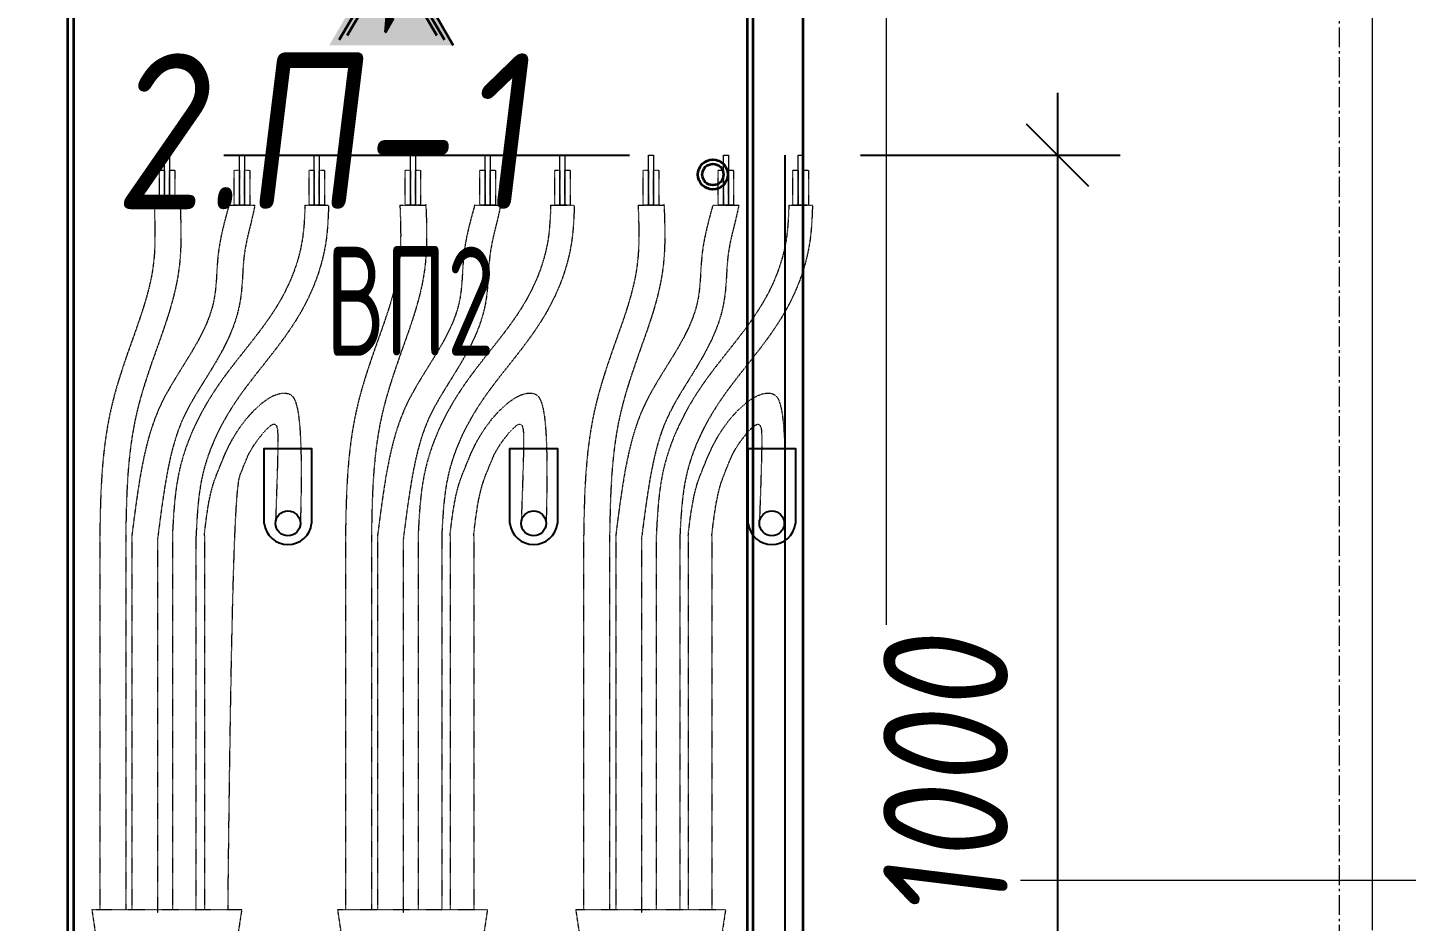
# Model space of a CAD drawing. Header units: millimetres. Extents: x -4447806 to 13389969, y -2188499 to 852203.
# Drawn here: x 3573457 to 3574562, y -610352 to -609635 of the extents above; entities that cross this region are included whole.
import ezdxf
from ezdxf import colors
from ezdxf.entities.mleader import LeaderData, LeaderLine
from ezdxf.enums import TextEntityAlignment as Align
from ezdxf.math import Vec2, Vec3

# ---------------------------------------------------------------- set-up
doc = ezdxf.new("R2010")
doc.units = ezdxf.units.MM
doc.linetypes.add('ACAD_ISO03W100', pattern=[30, 12, -18])
doc.linetypes.add('GOST2.303 6', pattern=[12, 8, -1.5, 1, -1.5])
doc.layers.add('_ЭОМ_INFO', color=10, linetype='Continuous', lineweight=35, plot=False)
for name, color, linetype, lineweight in [('_ЭОМ_Щиты', 6, 'Continuous', 35), ('_ЭОМ_Щиты_текст', 191, 'Continuous', 15), ('АР_Оси', 195, 'Continuous', 9), ('АР_Отметки', 250, 'Continuous', 15), ('АР_стены', 250, 'Continuous', 30)]:
    doc.layers.add(name, color=color, linetype=linetype, lineweight=lineweight)
doc.styles.add('GOST 2.304', font='CS_Gost2304.shx')
doc.styles.add('ISOCPEUR', font='isocpeur.ttf', dxfattribs={"width": 0.7})
doc.styles.add('ISOCUPER', font='isocpeur.ttf', dxfattribs={"width": 0.85, "oblique": 7})
doc.styles.add('SIMPLEX', font='simplex.shx', dxfattribs={"width": 0.85, "oblique": 7})
doc.dimstyles.new('R_50', dxfattribs={"dimtxt": 100, "dimasz": 50, "dimexe": 50, "dimexo": 50, "dimgap": 40, "dimtad": 1, "dimdec": 0, "dimzin": 0, "dimdsep": 46, "dimtxsty": 'SIMPLEX', "dimblk1": 'OBLIQUE', "dimblk2": 'OBLIQUE', "dimsah": 1, "dimcen": 0, "dimdle": 50, "dimclrd": 8, "dimclre": 8, "dimclrt": 256, "dimadec": 0, "dimazin": 0, "dimtfac": 2, "dimtdec": 0, "dimtofl": 0, "dimtmove": 0, "dimatfit": 3, "dimldrblk": 'CLOSEDBLANK', "dimfxl": 300, "dimtvp": 3, "dimtfill": 1, "dimtolj": 1, "dimtzin": 0, "dimarcsym": 0})

# ---------------------------------------------------------------- blocks, each defined once
blk = doc.blocks.new('_DotSmall')
at = {"color": 0, "linetype": 'ByBlock', "const_width": 0.5}
blk.add_lwpolyline([(-0.0625, 0, 1), (0.0625, 0, 1)], format="xyb", close=True, dxfattribs=at)
blk = doc.blocks.new('Из_буфера6223')
at = {"layer": 'АР_стены', "lineweight": 9}
for points in [[(663.7, 3167.4), (663.7, 187.1)], [(663.7, 807), (199.7, 807.1)]]:
    blk.add_lwpolyline(points, dxfattribs=at)
at = {"layer": 'АР_стены', "lineweight": 9, "elevation": 0}
blk.add_lwpolyline([(274, 2815.2), (274, 767)], dxfattribs=at)
blk = doc.blocks.new('*U777')
at = {"linetype": 'ByBlock', "lineweight": -2}
h = blk.add_hatch(color=2, dxfattribs=at)
h.paths.add_polyline_path([(-15.3, 1375.1), (-65, 1289.2), (34.4, 1289.2)])
h.paths.add_polyline_path([(27.4, 1293.4), (-57.1, 1293.4), (-14.8, 1366.4)], flags=16)
h.paths.add_polyline_path([(21.2, 1296.9), (-50.6, 1296.9), (-14.7, 1358.9)], flags=0)
h.paths.add_polyline_path([(-9.4, 1347.4), (-24, 1324.2), (-6.6, 1331.8), (-16.1, 1310.6), (-13.6, 1310.8), (-20.1, 1299.6), (-18.8, 1312.5), (-16.8, 1310.8), (-11.1, 1327.7), (-28.2, 1319.8), (-16.5, 1347.4)], flags=0)
at = {"linetype": 'ByBlock', "lineweight": -2, "true_color": 0x000000}
h = blk.add_hatch(color=18, dxfattribs=at)
h.paths.add_polyline_path([(-57.1, 1293.4), (27.4, 1293.4), (-14.8, 1366.4)])
h.paths.add_polyline_path([(-50.6, 1296.9), (21.2, 1296.9), (-14.7, 1358.9)], flags=16)
h = blk.add_hatch(dxfattribs=at)
h.set_pattern_fill('JIS_LC_20', color=18, scale=0.0046, style=0)
h.set_pattern_definition([(45, (-7751.88071, -12097.30631), (-0.06505382387, 0.06505382387), []), (45, (-7751.87887, -12097.30631), (-0.06505382387, 0.06505382387), [])])
h.paths.add_polyline_path([(-20.1, 1299.6), (-13.6, 1310.8), (-16.5, 1310.6), (-18.8, 1312.5)])
at = {"color": 0, "linetype": 'ByBlock', "lineweight": -2, "ltscale": 15}
for p, q in [((-275, 1940), (-275, 160)), ((275, 160), (275, 1940)), ((315, 165.5), (315, 1537.5)), ((-270, 165.5), (-270, 1483.9)), ((270, 1483.9), (270, 165.5))]:
    blk.add_line(p, q, dxfattribs=at)
at = {"color": 18, "linetype": 'ByBlock', "lineweight": -2, "ltscale": 15, "true_color": 0x000000}
for p, q in [((-15.3, 1375.1), (34.4, 1289.2)), ((-57.1, 1293.4), (-14.8, 1366.5)), ((-14.9, 1366.5), (27.4, 1293.4)), ((-50.6, 1296.9), (-14.6, 1359)), ((-14.7, 1359), (21.2, 1296.9)), ((-20.1, 1299.6), (-18.8, 1312.5)), ((-20.1, 1299.6), (-13.6, 1310.8))]:
    blk.add_line(p, q, dxfattribs=at)
at = {"color": 0, "linetype": 'ByBlock', "lineweight": -2}
for radius in [12, 8.56]:
    blk.add_circle((242.6, 1185.5), radius, dxfattribs=at)
blk = doc.blocks.new('_Oblique')
at = {"color": 0, "linetype": 'ByBlock', "lineweight": -2}
blk.add_line((-0.5, -0.5), (0.5, 0.5), dxfattribs=at)
blk = doc.blocks.new('*D1262')
at = {"color": 8, "lineweight": -2, "ltscale": 100, "transparency": 16777216}
for p, q in [((3574282.8, -610787.5), (3574282.8, -609687.5)), ((3574124.5, -609737.5), (3574332.8, -609737.5)), ((3573664, -610737.5), (3574332.8, -610737.5))]:
    blk.add_line(p, q, dxfattribs=at)
at = {"layer": 'Defpoints', "color": 0, "ltscale": 100, "transparency": 16777216}
for p in [(3574074.5, -609737.5), (3574282.8, -609737.5), (3573614, -610737.5)]:
    blk.add_point(p, dxfattribs=at)
at = {"color": 8, "lineweight": -2, "ltscale": 100, "transparency": 16777216, "xscale": 50, "yscale": 50, "zscale": 50}
for p, rotation in [((3574282.8, -609737.5), 90), ((3574282.8, -610737.5), 270)]:
    blk.add_blockref('_Oblique', p, dxfattribs=dict(at, rotation=rotation))
at = {"lineweight": 30, "ltscale": 100, "transparency": 16777216, "insert": (3574192.8, -610237.5), "char_height": 100, "attachment_point": 5, "rotation": 90, "style": 'SIMPLEX', "bg_fill": 3, "box_fill_scale": 1.1, "bg_fill_color": 256, "bg_fill_true_color": 13158600, "bg_fill_transparency": 0}
blk.add_mtext('\\A1;1000', dxfattribs=at)
blk = doc.blocks.new('_ClosedBlank')
at = {"color": 0, "linetype": 'ByBlock', "lineweight": -2}
for p, q in [((-1, 0.167), (0, 0)), ((-1, 0.167), (-1, -0.167)), ((0, 0), (-1, -0.167))]:
    blk.add_line(p, q, dxfattribs=at)

msp = doc.modelspace()

# ---------------------------------------------------------------- linework, layer by layer
at = {"color": 1, "linetype": 'ACAD_ISO03W100', "lineweight": 5, "ltscale": 0.001}
for p, q in [((3573558.043, -609777.479), (3573578.859, -609777.479)), ((3573618.043, -609777.479), (3573638.859, -609777.479)), ((3573678.976, -609777.479), (3573697.925, -609777.479)), ((3573755.113, -609777.479), (3573775.93, -609777.479)), ((3573815.113, -609777.479), (3573835.93, -609777.479)), ((3573876.047, -609777.479), (3573894.996, -609777.479)), ((3573946.138, -609777.479), (3573966.954, -609777.479)), ((3574006.138, -609777.479), (3574026.954, -609777.479)), ((3574067.072, -609777.479), (3574086.021, -609777.479)), ((3573514.413, -610042.479), (3573514.413, -610342.479)), ((3573535.226, -610042.844), (3573535.226, -610342.844)), ((3573540.148, -610042.479), (3573540.148, -610342.479)), ((3573560.799, -610045.097), (3573560.799, -610345.097)), ((3573572.647, -610042.479), (3573572.647, -610342.479)), ((3573591.571, -610043.46), (3573591.571, -610343.46)), ((3573598.303, -610042.479), (3573598.303, -610342.479))]:
    msp.add_line(p, q, dxfattribs=at)
at = {"lineweight": 5}
for points in [[(3573570.451, -609777.479), (3573566.451, -609777.479), (3573566.451, -609737.479), (3573570.451, -609737.479)], [(3573630.451, -609777.479), (3573626.451, -609777.479), (3573626.451, -609737.479), (3573630.451, -609737.479)], [(3573690.451, -609777.479), (3573686.451, -609777.479), (3573686.451, -609737.479), (3573690.451, -609737.479)], [(3573767.522, -609777.479), (3573763.522, -609777.479), (3573763.522, -609737.479), (3573767.522, -609737.479)], [(3573827.522, -609777.479), (3573823.522, -609777.479), (3573823.522, -609737.479), (3573827.522, -609737.479)], [(3573887.522, -609777.479), (3573883.522, -609777.479), (3573883.522, -609737.479), (3573887.522, -609737.479)], [(3573958.546, -609777.479), (3573954.546, -609777.479), (3573954.546, -609737.479), (3573958.546, -609737.479)], [(3574018.546, -609777.479), (3574014.546, -609777.479), (3574014.546, -609737.479), (3574018.546, -609737.479)], [(3574078.546, -609777.479), (3574074.546, -609777.479), (3574074.546, -609737.479), (3574078.546, -609737.479)]]:
    msp.add_lwpolyline(points, close=True, dxfattribs=at)
at = {"color": 1, "linetype": 'ACAD_ISO03W100', "lineweight": 5, "ltscale": 0.001}
for points in [[(3573562.226, -609749.479), (3573566.451, -609749.479), (3573566.451, -609777.479), (3573562.226, -609777.479)], [(3573570.451, -609749.479), (3573574.676, -609749.479), (3573574.676, -609777.479), (3573570.451, -609777.479)], [(3573622.226, -609749.479), (3573626.451, -609749.479), (3573626.451, -609777.479), (3573622.226, -609777.479)], [(3573630.451, -609749.479), (3573634.676, -609749.479), (3573634.676, -609777.479), (3573630.451, -609777.479)], [(3573682.226, -609749.479), (3573686.451, -609749.479), (3573686.451, -609777.479), (3573682.226, -609777.479)], [(3573690.451, -609749.479), (3573694.676, -609749.479), (3573694.676, -609777.479), (3573690.451, -609777.479)], [(3573759.296, -609749.479), (3573763.522, -609749.479), (3573763.522, -609777.479), (3573759.296, -609777.479)], [(3573767.522, -609749.479), (3573771.747, -609749.479), (3573771.747, -609777.479), (3573767.522, -609777.479)], [(3573819.296, -609749.479), (3573823.522, -609749.479), (3573823.522, -609777.479), (3573819.296, -609777.479)], [(3573827.522, -609749.479), (3573831.747, -609749.479), (3573831.747, -609777.479), (3573827.522, -609777.479)], [(3573879.296, -609749.479), (3573883.522, -609749.479), (3573883.522, -609777.479), (3573879.296, -609777.479)], [(3573887.522, -609749.479), (3573891.747, -609749.479), (3573891.747, -609777.479), (3573887.522, -609777.479)], [(3573950.321, -609749.479), (3573954.546, -609749.479), (3573954.546, -609777.479), (3573950.321, -609777.479)], [(3573958.546, -609749.479), (3573962.771, -609749.479), (3573962.771, -609777.479), (3573958.546, -609777.479)], [(3574010.321, -609749.479), (3574014.546, -609749.479), (3574014.546, -609777.479), (3574010.321, -609777.479)], [(3574018.546, -609749.479), (3574022.771, -609749.479), (3574022.771, -609777.479), (3574018.546, -609777.479)], [(3574070.321, -609749.479), (3574074.546, -609749.479), (3574074.546, -609777.479), (3574070.321, -609777.479)], [(3574078.546, -609749.479), (3574082.771, -609749.479), (3574082.771, -609777.479), (3574078.546, -609777.479)]]:
    msp.add_lwpolyline(points, close=True, dxfattribs=at)
at = {"color": 1}
for points in [[(3573646.337, -610032.787), (3573646.337, -609972.787), (3573684.337, -609972.787), (3573684.337, -610032.787)], [(3573843.408, -610032.787), (3573843.408, -609972.787), (3573881.408, -609972.787), (3573881.408, -610032.787)], [(3574034.432, -610032.787), (3574034.432, -609972.787), (3574072.432, -609972.787), (3574072.432, -610032.787)]]:
    msp.add_lwpolyline(points, dxfattribs=at)
at = {"color": 1, "linetype": 'ACAD_ISO03W100', "lineweight": 9, "ltscale": 0.001}
for points in [[(3573508.256, -610342.479), (3573628.256, -610342.479), (3573598.256, -610542.479), (3573538.256, -610542.479)], [(3573705.327, -610342.479), (3573825.327, -610342.479), (3573795.327, -610542.479), (3573735.327, -610542.479)], [(3573896.351, -610342.479), (3574016.351, -610342.479), (3573986.351, -610542.479), (3573926.351, -610542.479)]]:
    msp.add_lwpolyline(points, close=True, dxfattribs=at)
at = {"color": 1}
for centre in [(3573665.337, -610032.787), (3573862.408, -610032.787), (3574053.432, -610032.787)]:
    msp.add_circle(centre, 10, dxfattribs=at)
for centre in [(3573665.337, -610030.73), (3573862.408, -610030.73), (3574053.432, -610030.73)]:
    msp.add_arc(centre, 19.111, 186.179247, 353.820753, dxfattribs=at)
at = {"color": 1, "linetype": 'ACAD_ISO03W100', "lineweight": 5, "ltscale": 0.001}
for points in [[(3573558.043, -609777.479), (3573557.266, -609825.923), (3573539.255, -609889.091), (3573523.241, -609941.694), (3573516.178, -609992.4), (3573514.413, -610042.479)], [(3573618.043, -609777.479), (3573609.36, -609816.971), (3573606.017, -609853.353), (3573562.711, -609939.011), (3573546.826, -609995.339), (3573540.148, -610042.479)], [(3573678.976, -609777.479), (3573676.998, -609804.274), (3573660.548, -609851.558), (3573609.276, -609922.269), (3573578.338, -609990.025), (3573572.647, -610042.479)], [(3573755.113, -609777.479), (3573754.336, -609825.923), (3573736.325, -609889.091), (3573720.312, -609941.694), (3573713.249, -609992.4), (3573711.484, -610042.479)], [(3573815.113, -609777.479), (3573806.431, -609816.971), (3573803.087, -609853.353), (3573759.782, -609939.011), (3573743.897, -609995.339), (3573737.219, -610042.479)], [(3573876.047, -609777.479), (3573874.069, -609804.274), (3573857.619, -609851.558), (3573806.347, -609922.269), (3573775.409, -609990.025), (3573769.718, -610042.479)], [(3573946.138, -609777.479), (3573945.361, -609825.923), (3573927.35, -609889.091), (3573911.336, -609941.694), (3573904.273, -609992.4), (3573902.508, -610042.479)], [(3574006.138, -609777.479), (3573997.455, -609816.971), (3573994.112, -609853.353), (3573950.806, -609939.011), (3573934.921, -609995.339), (3573928.243, -610042.479)], [(3574067.072, -609777.479), (3574065.093, -609804.274), (3574048.644, -609851.558), (3573997.372, -609922.269), (3573966.433, -609990.025), (3573960.743, -610042.479)]]:
    msp.add_spline(points, degree=3, dxfattribs=at)
for points, knots in [([(3573578.843, -609776.649), (3573579.103, -609783.179), (3573579.374, -609789.894), (3573579.553, -609803.654), (3573579.462, -609810.702), (3573578.751, -609821.006), (3573578.46, -609824.144), (3573577.909, -609828.642), (3573577.728, -609829.982), (3573577.336, -609832.64), (3573577.124, -609833.962), (3573576.447, -609837.904), (3573575.94, -609840.503), (3573574.277, -609848.214), (3573572.982, -609853.239), (3573569.426, -609865.66), (3573567.014, -609872.92), (3573563.367, -609883.415), (3573562.164, -609886.801), (3573559.499, -609894.287), (3573558.049, -609898.356), (3573555.229, -609906.448), (3573553.858, -609910.463), (3573549.921, -609922.432), (3573547.531, -609930.311), (3573544.973, -609940.228), (3573544.461, -609942.312), (3573543.583, -609946.088), (3573543.209, -609947.78), (3573542.492, -609951.188), (3573542.15, -609952.9), (3573541.174, -609958.06), (3573540.587, -609961.531), (3573539.002, -609972.023), (3573538.179, -609979.124), (3573536.956, -609992.939), (3573536.531, -609999.637), (3573535.9, -610013.169), (3573535.693, -610020), (3573535.414, -610032.174), (3573535.32, -610037.49), (3573535.226, -610042.844)], [0, 0, 0, 0, 19.43908919, 19.43908919, 38.87817838, 38.87817838, 47.28573282, 47.28573282, 50.83907164, 50.83907164, 54.39241046, 54.39241046, 61.49908809, 61.49908809, 75.71244335, 75.71244335, 97.36400534, 97.36400534, 107.89089206, 107.89089206, 120.94164205, 120.94164205, 133.99239204, 133.99239204, 160.09389202, 160.09389202, 167.05327216, 167.05327216, 172.71723516, 172.71723516, 178.38119815, 178.38119815, 189.70912414, 189.70912414, 212.36497611, 212.36497611, 233.36223821, 233.36223821, 254.35950031, 254.35950031, 270.42789245, 270.42789245, 270.42789245, 270.42789245]), ([(3573638.859, -609777.479), (3573636.609, -609788.471), (3573635.158, -609793.76), (3573632.636, -609804.024), (3573631.567, -609808.998), (3573630.555, -609815.341), (3573630.343, -609816.828), (3573630.077, -609819.005), (3573629.999, -609819.7), (3573629.852, -609821.123), (3573629.783, -609821.848), (3573629.589, -609824.06), (3573629.477, -609825.585), (3573629.163, -609830.321), (3573628.991, -609833.673), (3573628.544, -609840.716), (3573628.271, -609844.407), (3573627.664, -609849.693), (3573627.474, -609851.155), (3573627.095, -609853.69), (3573626.922, -609854.753), (3573626.532, -609856.935), (3573626.312, -609858.059), (3573625.839, -609860.275), (3573625.585, -609861.373), (3573624.776, -609864.638), (3573624.173, -609866.775), (3573621.933, -609873.933), (3573620.038, -609878.763), (3573615.873, -609888.026), (3573613.603, -609892.46), (3573608.891, -609901.02), (3573606.449, -609905.147), (3573601.563, -609913.17), (3573599.119, -609917.067), (3573594.383, -609924.688), (3573592.09, -609928.411), (3573587.796, -609935.719), (3573585.795, -609939.302), (3573583.422, -609943.954), (3573582.867, -609945.077), (3573581.779, -609947.358), (3573581.25, -609948.513), (3573580.22, -609950.856), (3573579.721, -609952.039), (3573578.272, -609955.623), (3573577.367, -609958.058), (3573574.819, -609965.498), (3573573.34, -609970.637), (3573570.717, -609981.218), (3573569.572, -609986.659), (3573567.747, -609996.408), (3573567.019, -610000.67), (3573565.646, -610009.231), (3573565.003, -610013.538), (3573563.157, -610026.537), (3573562.04, -610035.306), (3573560.877, -610044.48), (3573560.838, -610044.788), (3573560.799, -610045.097)], [0, 0, 0, 0, 16.99003898, 16.99003898, 33.98007797, 33.98007797, 39.23962521, 39.23962521, 41.73526496, 41.73526496, 44.23090472, 44.23090472, 49.22218423, 49.22218423, 59.26243596, 59.26243596, 69.3026877, 69.3026877, 73.06408432, 73.06408432, 75.73440326, 75.73440326, 78.49700407, 78.49700407, 81.25960488, 81.25960488, 86.78480651, 86.78480651, 100.10894244, 100.10894244, 113.43307838, 113.43307838, 126.75721431, 126.75721431, 140.08135025, 140.08135025, 153.40548619, 153.40548619, 166.72962212, 166.72962212, 171.0034342, 171.0034342, 175.4563312, 175.4563312, 179.90922821, 179.90922821, 188.81502222, 188.81502222, 206.62661025, 206.62661025, 224.43819827, 224.43819827, 237.86753848, 237.86753848, 251.29687868, 251.29687868, 278.15555909, 278.15555909, 279.08882079, 279.08882079, 279.08882079, 279.08882079]), ([(3573697.913, -609778.171), (3573697.746, -609782.719), (3573697.576, -609787.447), (3573697.073, -609795.151), (3573696.84, -609798.015), (3573696.369, -609802.373), (3573696.193, -609803.828), (3573695.826, -609806.514), (3573695.642, -609807.745), (3573695.065, -609811.278), (3573694.631, -609813.574), (3573693.168, -609820.412), (3573691.979, -609824.908), (3573688.807, -609835.075), (3573686.694, -609840.694), (3573682.553, -609850.187), (3573680.647, -609854.132), (3573677.568, -609859.958), (3573676.489, -609861.909), (3573674.28, -609865.741), (3573673.15, -609867.624), (3573669.697, -609873.183), (3573667.311, -609876.769), (3573660.393, -609886.679), (3573655.745, -609892.771), (3573646.503, -609904.58), (3573641.907, -609910.297), (3573633.098, -609921.609), (3573628.885, -609927.202), (3573621.12, -609938.482), (3573617.49, -609944.28), (3573610.873, -609956.119), (3573607.887, -609962.157), (3573603.929, -609971.465), (3573602.677, -609974.681), (3573600.667, -609980.383), (3573599.862, -609982.864), (3573598.437, -609987.689), (3573597.809, -609990.033), (3573596.901, -609993.815), (3573596.581, -609995.248), (3573595.982, -609998.151), (3573595.703, -609999.617), (3573594.922, -610004.055), (3573594.477, -610007.07), (3573593.27, -610016.683), (3573592.725, -610023.471), (3573592.024, -610034.723), (3573591.799, -610039.059), (3573591.571, -610043.46)], [0, 0, 0, 0, 13.62482735, 13.62482735, 21.44279716, 21.44279716, 25.30979563, 25.30979563, 28.52577831, 28.52577831, 34.5964982, 34.5964982, 46.73793799, 46.73793799, 62.53001294, 62.53001294, 74.17631673, 74.17631673, 80.15033843, 80.15033843, 86.12436013, 86.12436013, 98.07240353, 98.07240353, 120.0710811, 120.0710811, 142.06975867, 142.06975867, 164.06843624, 164.06843624, 186.06711381, 186.06711381, 208.06579139, 208.06579139, 219.56232978, 219.56232978, 228.3583571, 228.3583571, 236.62948608, 236.62948608, 241.68065821, 241.68065821, 246.73183034, 246.73183034, 256.83417461, 256.83417461, 278.38511888, 278.38511888, 291.52187877, 291.52187877, 291.52187877, 291.52187877]), ([(3573775.913, -609776.649), (3573776.174, -609783.179), (3573776.445, -609789.894), (3573776.624, -609803.654), (3573776.533, -609810.702), (3573775.822, -609821.006), (3573775.531, -609824.144), (3573774.98, -609828.642), (3573774.799, -609829.982), (3573774.407, -609832.64), (3573774.195, -609833.962), (3573773.518, -609837.904), (3573773.011, -609840.503), (3573771.348, -609848.214), (3573770.053, -609853.239), (3573766.496, -609865.66), (3573764.085, -609872.92), (3573760.438, -609883.415), (3573759.235, -609886.801), (3573756.57, -609894.287), (3573755.12, -609898.356), (3573752.3, -609906.448), (3573750.929, -609910.463), (3573746.992, -609922.432), (3573744.602, -609930.311), (3573742.044, -609940.228), (3573741.531, -609942.312), (3573740.654, -609946.088), (3573740.279, -609947.78), (3573739.563, -609951.188), (3573739.221, -609952.9), (3573738.245, -609958.06), (3573737.658, -609961.531), (3573736.072, -609972.023), (3573735.25, -609979.124), (3573734.027, -609992.939), (3573733.601, -609999.637), (3573732.971, -610013.169), (3573732.764, -610020), (3573732.484, -610032.174), (3573732.391, -610037.49), (3573732.297, -610042.844)], [0, 0, 0, 0, 19.43908919, 19.43908919, 38.87817838, 38.87817838, 47.28573282, 47.28573282, 50.83907164, 50.83907164, 54.39241046, 54.39241046, 61.49908809, 61.49908809, 75.71244335, 75.71244335, 97.36400534, 97.36400534, 107.89089206, 107.89089206, 120.94164205, 120.94164205, 133.99239204, 133.99239204, 160.09389202, 160.09389202, 167.05327216, 167.05327216, 172.71723516, 172.71723516, 178.38119815, 178.38119815, 189.70912414, 189.70912414, 212.36497611, 212.36497611, 233.36223821, 233.36223821, 254.35950031, 254.35950031, 270.42789245, 270.42789245, 270.42789245, 270.42789245]), ([(3573835.93, -609777.479), (3573833.68, -609788.471), (3573832.228, -609793.76), (3573829.707, -609804.024), (3573828.637, -609808.998), (3573827.625, -609815.341), (3573827.414, -609816.828), (3573827.148, -609819.005), (3573827.07, -609819.7), (3573826.923, -609821.123), (3573826.854, -609821.848), (3573826.66, -609824.06), (3573826.547, -609825.585), (3573826.234, -609830.321), (3573826.061, -609833.673), (3573825.615, -609840.716), (3573825.342, -609844.407), (3573824.734, -609849.693), (3573824.545, -609851.155), (3573824.166, -609853.69), (3573823.993, -609854.753), (3573823.603, -609856.935), (3573823.383, -609858.059), (3573822.91, -609860.275), (3573822.656, -609861.373), (3573821.847, -609864.638), (3573821.244, -609866.775), (3573819.003, -609873.933), (3573817.108, -609878.763), (3573812.944, -609888.026), (3573810.674, -609892.46), (3573805.962, -609901.02), (3573803.52, -609905.147), (3573798.634, -609913.17), (3573796.19, -609917.067), (3573791.453, -609924.688), (3573789.161, -609928.411), (3573784.867, -609935.719), (3573782.866, -609939.302), (3573780.493, -609943.954), (3573779.938, -609945.077), (3573778.849, -609947.358), (3573778.32, -609948.513), (3573777.291, -609950.856), (3573776.792, -609952.039), (3573775.343, -609955.623), (3573774.438, -609958.058), (3573771.889, -609965.498), (3573770.411, -609970.637), (3573767.788, -609981.218), (3573766.642, -609986.659), (3573764.818, -609996.408), (3573764.09, -610000.67), (3573762.717, -610009.231), (3573762.074, -610013.538), (3573760.228, -610026.537), (3573759.111, -610035.306), (3573757.948, -610044.48), (3573757.909, -610044.788), (3573757.87, -610045.097)], [0, 0, 0, 0, 16.99003898, 16.99003898, 33.98007797, 33.98007797, 39.23962521, 39.23962521, 41.73526496, 41.73526496, 44.23090472, 44.23090472, 49.22218423, 49.22218423, 59.26243596, 59.26243596, 69.3026877, 69.3026877, 73.06408432, 73.06408432, 75.73440326, 75.73440326, 78.49700407, 78.49700407, 81.25960488, 81.25960488, 86.78480651, 86.78480651, 100.10894244, 100.10894244, 113.43307838, 113.43307838, 126.75721431, 126.75721431, 140.08135025, 140.08135025, 153.40548619, 153.40548619, 166.72962212, 166.72962212, 171.0034342, 171.0034342, 175.4563312, 175.4563312, 179.90922821, 179.90922821, 188.81502222, 188.81502222, 206.62661025, 206.62661025, 224.43819827, 224.43819827, 237.86753848, 237.86753848, 251.29687868, 251.29687868, 278.15555909, 278.15555909, 279.08882079, 279.08882079, 279.08882079, 279.08882079]), ([(3573894.983, -609778.171), (3573894.817, -609782.719), (3573894.647, -609787.447), (3573894.144, -609795.151), (3573893.911, -609798.015), (3573893.44, -609802.373), (3573893.264, -609803.828), (3573892.897, -609806.514), (3573892.713, -609807.745), (3573892.136, -609811.278), (3573891.702, -609813.574), (3573890.239, -609820.412), (3573889.049, -609824.908), (3573885.878, -609835.075), (3573883.765, -609840.694), (3573879.624, -609850.187), (3573877.718, -609854.132), (3573874.639, -609859.958), (3573873.559, -609861.909), (3573871.351, -609865.741), (3573870.221, -609867.624), (3573866.768, -609873.183), (3573864.382, -609876.769), (3573857.463, -609886.679), (3573852.816, -609892.771), (3573843.573, -609904.58), (3573838.978, -609910.297), (3573830.169, -609921.609), (3573825.956, -609927.202), (3573818.19, -609938.482), (3573814.561, -609944.28), (3573807.944, -609956.119), (3573804.958, -609962.157), (3573801, -609971.465), (3573799.748, -609974.681), (3573797.738, -609980.383), (3573796.933, -609982.864), (3573795.508, -609987.689), (3573794.88, -609990.033), (3573793.971, -609993.815), (3573793.652, -609995.248), (3573793.053, -609998.151), (3573792.774, -609999.617), (3573791.993, -610004.055), (3573791.548, -610007.07), (3573790.341, -610016.683), (3573789.795, -610023.471), (3573789.095, -610034.723), (3573788.87, -610039.059), (3573788.641, -610043.46)], [0, 0, 0, 0, 13.62482735, 13.62482735, 21.44279716, 21.44279716, 25.30979563, 25.30979563, 28.52577831, 28.52577831, 34.5964982, 34.5964982, 46.73793799, 46.73793799, 62.53001294, 62.53001294, 74.17631673, 74.17631673, 80.15033843, 80.15033843, 86.12436013, 86.12436013, 98.07240353, 98.07240353, 120.0710811, 120.0710811, 142.06975867, 142.06975867, 164.06843624, 164.06843624, 186.06711381, 186.06711381, 208.06579139, 208.06579139, 219.56232978, 219.56232978, 228.3583571, 228.3583571, 236.62948608, 236.62948608, 241.68065821, 241.68065821, 246.73183034, 246.73183034, 256.83417461, 256.83417461, 278.38511888, 278.38511888, 291.52187877, 291.52187877, 291.52187877, 291.52187877]), ([(3573966.938, -609776.649), (3573967.199, -609783.179), (3573967.469, -609789.894), (3573967.648, -609803.654), (3573967.557, -609810.702), (3573966.846, -609821.006), (3573966.555, -609824.144), (3573966.005, -609828.642), (3573965.823, -609829.982), (3573965.431, -609832.64), (3573965.22, -609833.962), (3573964.543, -609837.904), (3573964.035, -609840.503), (3573962.372, -609848.214), (3573961.078, -609853.239), (3573957.521, -609865.66), (3573955.109, -609872.92), (3573951.463, -609883.415), (3573950.26, -609886.801), (3573947.594, -609894.287), (3573946.145, -609898.356), (3573943.324, -609906.448), (3573941.953, -609910.463), (3573938.017, -609922.432), (3573935.627, -609930.311), (3573933.068, -609940.228), (3573932.556, -609942.312), (3573931.678, -609946.088), (3573931.304, -609947.78), (3573930.587, -609951.188), (3573930.246, -609952.9), (3573929.269, -609958.06), (3573928.682, -609961.531), (3573927.097, -609972.023), (3573926.275, -609979.124), (3573925.051, -609992.939), (3573924.626, -609999.637), (3573923.995, -610013.169), (3573923.789, -610020), (3573923.509, -610032.174), (3573923.416, -610037.49), (3573923.322, -610042.844)], [0, 0, 0, 0, 19.43908919, 19.43908919, 38.87817838, 38.87817838, 47.28573282, 47.28573282, 50.83907164, 50.83907164, 54.39241046, 54.39241046, 61.49908809, 61.49908809, 75.71244335, 75.71244335, 97.36400534, 97.36400534, 107.89089206, 107.89089206, 120.94164205, 120.94164205, 133.99239204, 133.99239204, 160.09389202, 160.09389202, 167.05327216, 167.05327216, 172.71723516, 172.71723516, 178.38119815, 178.38119815, 189.70912414, 189.70912414, 212.36497611, 212.36497611, 233.36223821, 233.36223821, 254.35950031, 254.35950031, 270.42789245, 270.42789245, 270.42789245, 270.42789245]), ([(3574026.954, -609777.479), (3574024.705, -609788.471), (3574023.253, -609793.76), (3574020.731, -609804.024), (3574019.662, -609808.998), (3574018.65, -609815.341), (3574018.439, -609816.828), (3574018.173, -609819.005), (3574018.095, -609819.7), (3574017.947, -609821.123), (3574017.879, -609821.848), (3574017.685, -609824.06), (3574017.572, -609825.585), (3574017.258, -609830.321), (3574017.086, -609833.673), (3574016.64, -609840.716), (3574016.367, -609844.407), (3574015.759, -609849.693), (3574015.569, -609851.155), (3574015.191, -609853.69), (3574015.018, -609854.753), (3574014.627, -609856.935), (3574014.407, -609858.059), (3574013.934, -609860.275), (3574013.68, -609861.373), (3574012.871, -609864.638), (3574012.269, -609866.775), (3574010.028, -609873.933), (3574008.133, -609878.763), (3574003.968, -609888.026), (3574001.698, -609892.46), (3573996.987, -609901.02), (3573994.544, -609905.147), (3573989.658, -609913.17), (3573987.214, -609917.067), (3573982.478, -609924.688), (3573980.186, -609928.411), (3573975.892, -609935.719), (3573973.891, -609939.302), (3573971.517, -609943.954), (3573970.962, -609945.077), (3573969.874, -609947.358), (3573969.345, -609948.513), (3573968.315, -609950.856), (3573967.817, -609952.039), (3573966.367, -609955.623), (3573965.462, -609958.058), (3573962.914, -609965.498), (3573961.436, -609970.637), (3573958.812, -609981.218), (3573957.667, -609986.659), (3573955.842, -609996.408), (3573955.114, -610000.67), (3573953.742, -610009.231), (3573953.098, -610013.538), (3573951.252, -610026.537), (3573950.136, -610035.306), (3573948.973, -610044.48), (3573948.934, -610044.788), (3573948.895, -610045.097)], [0, 0, 0, 0, 16.99003898, 16.99003898, 33.98007797, 33.98007797, 39.23962521, 39.23962521, 41.73526496, 41.73526496, 44.23090472, 44.23090472, 49.22218423, 49.22218423, 59.26243596, 59.26243596, 69.3026877, 69.3026877, 73.06408432, 73.06408432, 75.73440326, 75.73440326, 78.49700407, 78.49700407, 81.25960488, 81.25960488, 86.78480651, 86.78480651, 100.10894244, 100.10894244, 113.43307838, 113.43307838, 126.75721431, 126.75721431, 140.08135025, 140.08135025, 153.40548619, 153.40548619, 166.72962212, 166.72962212, 171.0034342, 171.0034342, 175.4563312, 175.4563312, 179.90922821, 179.90922821, 188.81502222, 188.81502222, 206.62661025, 206.62661025, 224.43819827, 224.43819827, 237.86753848, 237.86753848, 251.29687868, 251.29687868, 278.15555909, 278.15555909, 279.08882079, 279.08882079, 279.08882079, 279.08882079]), ([(3574086.008, -609778.171), (3574085.842, -609782.719), (3574085.672, -609787.447), (3574085.168, -609795.151), (3574084.935, -609798.015), (3574084.464, -609802.373), (3574084.288, -609803.828), (3574083.922, -609806.514), (3574083.738, -609807.745), (3574083.16, -609811.278), (3574082.726, -609813.574), (3574081.263, -609820.412), (3574080.074, -609824.908), (3574076.903, -609835.075), (3574074.79, -609840.694), (3574070.648, -609850.187), (3574068.743, -609854.132), (3574065.663, -609859.958), (3574064.584, -609861.909), (3574062.376, -609865.741), (3574061.246, -609867.624), (3574057.792, -609873.183), (3574055.406, -609876.769), (3574048.488, -609886.679), (3574043.84, -609892.771), (3574034.598, -609904.58), (3574030.003, -609910.297), (3574021.194, -609921.609), (3574016.98, -609927.202), (3574009.215, -609938.482), (3574005.586, -609944.28), (3573998.968, -609956.119), (3573995.982, -609962.157), (3573992.025, -609971.465), (3573990.772, -609974.681), (3573988.762, -609980.383), (3573987.958, -609982.864), (3573986.533, -609987.689), (3573985.904, -609990.033), (3573984.996, -609993.815), (3573984.677, -609995.248), (3573984.078, -609998.151), (3573983.799, -609999.617), (3573983.018, -610004.055), (3573982.572, -610007.07), (3573981.365, -610016.683), (3573980.82, -610023.471), (3573980.119, -610034.723), (3573979.894, -610039.059), (3573979.666, -610043.46)], [0, 0, 0, 0, 13.62482735, 13.62482735, 21.44279716, 21.44279716, 25.30979563, 25.30979563, 28.52577831, 28.52577831, 34.5964982, 34.5964982, 46.73793799, 46.73793799, 62.53001294, 62.53001294, 74.17631673, 74.17631673, 80.15033843, 80.15033843, 86.12436013, 86.12436013, 98.07240353, 98.07240353, 120.0710811, 120.0710811, 142.06975867, 142.06975867, 164.06843624, 164.06843624, 186.06711381, 186.06711381, 208.06579139, 208.06579139, 219.56232978, 219.56232978, 228.3583571, 228.3583571, 236.62948608, 236.62948608, 241.68065821, 241.68065821, 246.73183034, 246.73183034, 256.83417461, 256.83417461, 278.38511888, 278.38511888, 291.52187877, 291.52187877, 291.52187877, 291.52187877]), ([(3573598.303, -610042.479), (3573601.802, -610008.819), (3573609.952, -609989.856), (3573618.736, -609966.4), (3573639.126, -609938.176), (3573665.894, -609921.77), (3573677.925, -609937.805), (3573675.333, -610032.499)], [0.03639236, 0.03639236, 0.03639236, 0.03639236, 1, 2, 3, 4, 4.97944484, 4.97944484, 4.97944484, 4.97944484]), ([(3573795.374, -610042.479), (3573798.873, -610008.819), (3573807.023, -609989.856), (3573815.806, -609966.4), (3573836.196, -609938.176), (3573862.965, -609921.77), (3573874.996, -609937.805), (3573872.404, -610032.499)], [0.03639236, 0.03639236, 0.03639236, 0.03639236, 1, 2, 3, 4, 4.97944484, 4.97944484, 4.97944484, 4.97944484]), ([(3573986.398, -610042.479), (3573989.897, -610008.819), (3573998.047, -609989.856), (3574006.831, -609966.4), (3574027.221, -609938.176), (3574053.99, -609921.77), (3574066.02, -609937.805), (3574063.428, -610032.499)], [0.03639236, 0.03639236, 0.03639236, 0.03639236, 1, 2, 3, 4, 4.97944484, 4.97944484, 4.97944484, 4.97944484]), ([(3573617.252, -610342.479), (3573620.751, -610008.819), (3573628.901, -609989.856), (3573634.748, -609973.369), (3573650.318, -609953.962), (3573657.662, -609950.623), (3573657.661, -609968.282), (3573655.343, -610032.433)], [0.03639236, 0.03639236, 0.03639236, 0.03639236, 1, 2, 3, 4, 4.96749183, 4.96749183, 4.96749183, 4.96749183]), ([(3573814.323, -610042.479), (3573817.822, -610008.819), (3573825.971, -609989.856), (3573831.819, -609973.369), (3573847.389, -609953.962), (3573854.733, -609950.623), (3573854.732, -609968.282), (3573852.414, -610032.433)], [0.03639236, 0.03639236, 0.03639236, 0.03639236, 1, 2, 3, 4, 4.96749183, 4.96749183, 4.96749183, 4.96749183]), ([(3574005.347, -610042.479), (3574008.846, -610008.819), (3574016.996, -609989.856), (3574022.843, -609973.369), (3574038.413, -609953.962), (3574045.758, -609950.623), (3574045.756, -609968.282), (3574043.439, -610032.433)], [0.03639236, 0.03639236, 0.03639236, 0.03639236, 1, 2, 3, 4, 4.96749183, 4.96749183, 4.96749183, 4.96749183])]:
    msp.add_open_spline(points, degree=3, knots=knots, dxfattribs=at)
at = {"layer": 'АР_Оси', "linetype": 'GOST2.303 6', "lineweight": 9, "ltscale": 2}
msp.add_line((3574508.849, -618146.929, -950), (3574508.849, -599446.414, -950), dxfattribs=at)

# ---------------------------------------------------------------- block references
at = {"color": 0, "ltscale": 100, "xscale": -1}
msp.add_blockref('Из_буфера6223', (3574808.849, -611126.07, -950), dxfattribs=at)
at = {"layer": '_ЭОМ_Щиты', "ltscale": 50}
ref = msp.add_blockref('*U777', (3573763.546, -610938.479), dxfattribs=at)
ref.add_attrib('NAZN', 'ВП2', dxfattribs={"layer": '_ЭОМ_INFO', "lineweight": 15, "ltscale": 50, "height": 87.5, "style": 'GOST 2.304', "width": 0.8}).set_placement((3573763.546, -609854.6, 950), align=Align.MIDDLE_CENTER)
ref.add_attrib('N_PAN', '1', dxfattribs={"layer": '_ЭОМ_Щиты_текст', "lineweight": 25, "ltscale": 50, "height": 125, "style": 'ISOCUPER', "oblique": 7, "width": 0.85}).set_placement((3573805.47, -609718.326), align=Align.MIDDLE_LEFT)
ref.add_attrib('N_P', '2.П-', dxfattribs={"layer": '_ЭОМ_Щиты_текст', "lineweight": 25, "ltscale": 50, "height": 125, "style": 'ISOCUPER', "oblique": 7, "width": 0.85}).set_placement((3573795.79, -609718.326), align=Align.MIDDLE_RIGHT)

# ---------------------------------------------------------------- leaders
at = {"layer": 'АР_Отметки'}
ml = msp.add_multileader_mtext('Standard', dxfattribs=at)
ml.set_content('-2,950', color=256, style='ISOCPEUR')
ml.set_leader_properties(color=256, linetype='Continuous', lineweight=-1)
ml.set_arrow_properties(name='DOTSMALL')
ml.build(insert=Vec2(0, 0))
ml.multileader.update_dxf_attribs({"has_text_frame": 1, "text_left_attachment_type": 4, "text_right_attachment_type": 4, "dogleg_length": 100, "arrow_head_size": 180})
ctx = ml.context
ctx.base_point, ctx.char_height, ctx.arrow_head_size, ctx.landing_gap_size, ctx.plane_origin = Vec3(3772655.302, -612004.663), 250, 180, 50, Vec3(3773596.917, -613408.253)
ctx.left_attachment, ctx.right_attachment = 4, 4
notes = []
notes.append((ctx, [(0, (0, 0, 0), (0, 0), (1, 0), 1, [])]))
ctx.mtext.insert, ctx.mtext.width, ctx.mtext.defined_height, ctx.mtext.line_spacing_style, ctx.mtext.flow_direction = Vec3(3772705.302, -611671.329), 599.19819, 407.468, 2, 5
at = {"layer": 'АР_Отметки', "color": 18, "true_color": 0x000000}
ml = msp.add_multileader_mtext('Standard', dxfattribs=at)
ml.set_content('-2,950', color=(0, 0, 0), style='ISOCPEUR')
ml.set_leader_properties(color=256, linetype='Continuous', lineweight=-1)
ml.set_arrow_properties(name='DOTSMALL')
ml.build(insert=Vec2(0, 0))
ml.multileader.update_dxf_attribs({"has_text_frame": 1, "text_left_attachment_type": 4, "text_right_attachment_type": 4, "dogleg_length": 100, "arrow_head_size": 180})
ctx = ml.context
ctx.base_point, ctx.char_height, ctx.arrow_head_size, ctx.landing_gap_size, ctx.plane_origin = Vec3(3636104.207, -611535.874), 250, 180, 50, Vec3(3637045.822, -612889.464)
ctx.left_attachment, ctx.right_attachment = 4, 4
notes.append((ctx, [(0, (0, 0, 0), (0, 0), (1, 0), 1, [])]))
ctx.mtext.insert, ctx.mtext.width, ctx.mtext.defined_height, ctx.mtext.line_spacing_style, ctx.mtext.flow_direction = Vec3(3636154.207, -611202.541), 599.19819, 407.468, 2, 5
at = {"layer": 'АР_Отметки'}
ml = msp.add_multileader_mtext('Standard', dxfattribs=at)
ml.set_content('-2,850', color=256, style='ISOCPEUR')
ml.set_leader_properties(color=256, linetype='Continuous', lineweight=-1)
ml.set_arrow_properties(name='DOTSMALL')
ml.build(insert=Vec2(0, 0))
ml.multileader.update_dxf_attribs({"has_text_frame": 1, "text_left_attachment_type": 4, "text_right_attachment_type": 4, "dogleg_length": 100, "arrow_head_size": 180})
ctx = ml.context
ctx.base_point, ctx.char_height, ctx.arrow_head_size, ctx.landing_gap_size, ctx.plane_origin = Vec3(3812176.489, -614547.912, 0.375), 250, 180, 50, Vec3(3813081.247, -615518.169, 0.375)
ctx.left_attachment, ctx.right_attachment = 4, 4
notes.append((ctx, [(0, (0, 0, 0), (0, 0), (1, 0), 1, [])]))
ctx.mtext.insert, ctx.mtext.width, ctx.mtext.defined_height, ctx.mtext.line_spacing_style, ctx.mtext.flow_direction = Vec3(3812226.489, -614214.578, 0.375), 599.19819, 407.468, 2, 5
ml = msp.add_multileader_mtext('Standard', dxfattribs=at)
ml.set_content('-2,850', color=256, style='ISOCPEUR')
ml.set_leader_properties(color=256, linetype='Continuous', lineweight=-1)
ml.set_arrow_properties(name='DOTSMALL')
ml.build(insert=Vec2(0, 0))
ml.multileader.update_dxf_attribs({"has_text_frame": 1, "text_left_attachment_type": 4, "text_right_attachment_type": 4, "dogleg_length": 100, "arrow_head_size": 180})
ctx = ml.context
ctx.base_point, ctx.char_height, ctx.arrow_head_size, ctx.landing_gap_size, ctx.plane_origin = Vec3(3826386.876, -609719.403, 0.375), 250, 180, 50, Vec3(3827328.491, -611072.993, 0.375)
ctx.left_attachment, ctx.right_attachment = 4, 4
notes.append((ctx, [(0, (0, 0, 0), (0, 0), (1, 0), 1, [])]))
ctx.mtext.insert, ctx.mtext.width, ctx.mtext.defined_height, ctx.mtext.line_spacing_style, ctx.mtext.flow_direction = Vec3(3826436.876, -609386.069, 0.375), 599.19819, 407.468, 2, 5
at = {"layer": 'АР_Отметки', "color": 18, "true_color": 0x000000}
ml = msp.add_multileader_mtext('Standard', dxfattribs=at)
ml.set_content('{\\W0.8;-2,850}', color=(0, 0, 0), style='ISOCPEUR')
ml.set_leader_properties(color=256, linetype='Continuous', lineweight=-1)
ml.set_arrow_properties(name='DOTSMALL')
ml.build(insert=Vec2(0, 0))
ml.multileader.update_dxf_attribs({"has_text_frame": 1, "text_left_attachment_type": 4, "text_right_attachment_type": 4, "dogleg_length": 100, "arrow_head_size": 180})
ctx = ml.context
ctx.base_point, ctx.char_height, ctx.arrow_head_size, ctx.landing_gap_size, ctx.plane_origin = Vec3(3691338.808, -609869.087, -0.375), 250, 180, 50, Vec3(3691257.415, -611147.207, -0.375)
ctx.left_attachment, ctx.right_attachment = 4, 4
notes.append((ctx, [(0, (0, 0, 0), (0, 0), (1, 0), 1, [])]))
ctx.mtext.insert, ctx.mtext.width, ctx.mtext.defined_height, ctx.mtext.line_spacing_style, ctx.mtext.flow_direction = Vec3(3691388.808, -609535.754, -0.375), 769.98896, 343.888, 2, 5
ml = msp.add_multileader_mtext('Standard', dxfattribs=at)
ml.set_content('{\\W0.8;-2,850}', color=(0, 0, 0), style='ISOCPEUR')
ml.set_leader_properties(color=256, linetype='Continuous', lineweight=-1)
ml.set_arrow_properties(name='DOTSMALL')
ml.build(insert=Vec2(0, 0))
ml.multileader.update_dxf_attribs({"has_text_frame": 1, "text_left_attachment_type": 4, "text_right_attachment_type": 4, "dogleg_length": 100, "arrow_head_size": 180})
ctx = ml.context
ctx.base_point, ctx.char_height, ctx.arrow_head_size, ctx.landing_gap_size, ctx.plane_origin = Vec3(3677242.95, -614598.042, -0.375), 250, 180, 50, Vec3(3677216.589, -615791.871, -0.375)
ctx.left_attachment, ctx.right_attachment = 4, 4
notes.append((ctx, [(0, (0, 0, 0), (0, 0), (1, 0), 1, [])]))
ctx.mtext.insert, ctx.mtext.width, ctx.mtext.defined_height, ctx.mtext.line_spacing_style, ctx.mtext.flow_direction = Vec3(3677292.95, -614264.709, -0.375), 769.98896, 343.888, 2, 5
at = {"layer": 'АР_Отметки'}
ml = msp.add_multileader_mtext('Standard', dxfattribs=at)
ml.set_content('+0,450', color=256, style='ISOCPEUR')
ml.set_leader_properties(color=256, linetype='Continuous', lineweight=-1)
ml.set_arrow_properties(name='DOTSMALL')
ml.build(insert=Vec2(0, 0))
ml.multileader.update_dxf_attribs({"has_text_frame": 1, "text_left_attachment_type": 4, "text_right_attachment_type": 4, "dogleg_length": 100, "arrow_head_size": 180})
ctx = ml.context
ctx.base_point, ctx.char_height, ctx.arrow_head_size, ctx.landing_gap_size, ctx.plane_origin, ctx.plane_x_axis, ctx.plane_y_axis = Vec3(3765102.979, -613677.517), 250, 180, 50, Vec3(3776726.098, -588441.6), Vec3(0, 1), Vec3(-1, 0)
ctx.left_attachment, ctx.right_attachment = 4, 4
notes.append((ctx, [(0, (0, 0, 0), (0, 0), (1, 0), 1, [])]))
ctx.mtext.insert, ctx.mtext.text_direction, ctx.mtext.rotation, ctx.mtext.width, ctx.mtext.line_spacing_style, ctx.mtext.flow_direction = Vec3(3764769.646, -613627.517), Vec3(0, 1), 1.57079633, 852.69703, 2, 5
ml = msp.add_multileader_mtext('Standard', dxfattribs=at)
ml.set_content('+0,900', color=256, style='ISOCPEUR')
ml.set_leader_properties(color=256, linetype='Continuous', lineweight=-1)
ml.set_arrow_properties(name='DOTSMALL')
ml.build(insert=Vec2(0, 0))
ml.multileader.update_dxf_attribs({"has_text_frame": 1, "text_left_attachment_type": 4, "text_right_attachment_type": 4, "dogleg_length": 100, "arrow_head_size": 180})
ctx = ml.context
ctx.base_point, ctx.char_height, ctx.arrow_head_size, ctx.landing_gap_size, ctx.plane_origin, ctx.plane_x_axis, ctx.plane_y_axis = Vec3(3764518.66, -613677.517), 250, 180, 50, Vec3(3776141.779, -588441.6), Vec3(0, 1), Vec3(-1, 0)
ctx.left_attachment, ctx.right_attachment = 4, 4
notes.append((ctx, [(0, (0, 0, 0), (0, 0), (1, 0), 1, [])]))
ctx.mtext.insert, ctx.mtext.text_direction, ctx.mtext.rotation, ctx.mtext.width, ctx.mtext.line_spacing_style, ctx.mtext.flow_direction = Vec3(3764185.326, -613627.517), Vec3(0, 1), 1.57079633, 852.69703, 2, 5
ml = msp.add_multileader_mtext('Standard', dxfattribs=at)
ml.set_content('+12,650', color=256, style='ISOCPEUR')
ml.set_leader_properties(color=256, linetype='Continuous', lineweight=-1)
ml.set_arrow_properties(name='DOTSMALL')
ml.build(insert=Vec2(0, 0))
ml.multileader.update_dxf_attribs({"has_text_frame": 1, "text_left_attachment_type": 4, "text_right_attachment_type": 4, "dogleg_length": 100, "arrow_head_size": 180})
ctx = ml.context
ctx.base_point, ctx.char_height, ctx.arrow_head_size, ctx.landing_gap_size, ctx.plane_origin = Vec3(4173192.858, -616454.571), 250, 180, 50, Vec3(4198428.775, -628077.691)
ctx.left_attachment, ctx.right_attachment = 4, 4
notes.append((ctx, [(0, (0, 0, 0), (0, 0), (1, 0), 1, [])]))
ctx.mtext.insert, ctx.mtext.width, ctx.mtext.line_spacing_style, ctx.mtext.flow_direction = Vec3(4173242.858, -616121.238), 852.69703, 2, 5
ml = msp.add_multileader_mtext('Standard', dxfattribs=at)
ml.set_content('+12,200', color=256, style='ISOCPEUR')
ml.set_leader_properties(color=256, linetype='Continuous', lineweight=-1)
ml.set_arrow_properties(name='DOTSMALL')
ml.build(insert=Vec2(0, 0))
ml.multileader.update_dxf_attribs({"has_text_frame": 1, "text_left_attachment_type": 4, "text_right_attachment_type": 4, "dogleg_length": 100, "arrow_head_size": 180})
ctx = ml.context
ctx.base_point, ctx.char_height, ctx.arrow_head_size, ctx.landing_gap_size, ctx.plane_origin = Vec3(4173192.858, -615870.252), 250, 180, 50, Vec3(4198428.775, -627493.371)
ctx.left_attachment, ctx.right_attachment = 4, 4
notes.append((ctx, [(0, (0, 0, 0), (0, 0), (1, 0), 1, [])]))
ctx.mtext.insert, ctx.mtext.width, ctx.mtext.line_spacing_style, ctx.mtext.flow_direction = Vec3(4173242.858, -615536.919), 852.69703, 2, 5
ml = msp.add_multileader_mtext('Standard', dxfattribs=at)
ml.set_content('+11,900', color=256, style='ISOCPEUR')
ml.set_leader_properties(color=256, linetype='Continuous', lineweight=-1)
ml.set_arrow_properties(name='DOTSMALL')
ml.build(insert=Vec2(0, 0))
ml.multileader.update_dxf_attribs({"has_text_frame": 1, "text_left_attachment_type": 4, "text_right_attachment_type": 4, "dogleg_length": 100, "arrow_head_size": 180})
ctx = ml.context
ctx.base_point, ctx.char_height, ctx.arrow_head_size, ctx.landing_gap_size, ctx.plane_origin = Vec3(4224115.308, -615082.206), 250, 180, 50, Vec3(4249351.225, -627229.733)
ctx.left_attachment, ctx.right_attachment = 4, 4
notes.append((ctx, [(0, (0, 0, 0), (0, 0), (1, 0), 1, [])]))
ctx.mtext.insert, ctx.mtext.rotation, ctx.mtext.width, ctx.mtext.line_spacing_style, ctx.mtext.flow_direction = Vec3(4224165.308, -614748.873), 6.28318531, 852.69703, 2, 5
ml = msp.add_multileader_mtext('Standard', dxfattribs=at)
ml.set_content('+8,000', color=256, style='ISOCPEUR')
ml.set_leader_properties(color=256, linetype='Continuous', lineweight=-1)
ml.set_arrow_properties(name='DOTSMALL')
ml.build(insert=Vec2(0, 0))
ml.multileader.update_dxf_attribs({"has_text_frame": 1, "text_left_attachment_type": 4, "text_right_attachment_type": 4, "dogleg_length": 100, "arrow_head_size": 180})
ctx = ml.context
ctx.base_point, ctx.char_height, ctx.arrow_head_size, ctx.landing_gap_size, ctx.plane_origin = Vec3(4086928.371, -613494.71), 250, 180, 50, Vec3(4111814.34, -625819.264)
ctx.left_attachment, ctx.right_attachment = 4, 4
notes.append((ctx, [(0, (0, 0, 0), (0, 0), (1, 0), 1, [])]))
ctx.mtext.insert, ctx.mtext.rotation, ctx.mtext.width, ctx.mtext.line_spacing_style, ctx.mtext.flow_direction = Vec3(4086978.371, -613161.377), 6.28318531, 852.69703, 2, 5
ml = msp.add_multileader_mtext('Standard', dxfattribs=at)
ml.set_content('%%P0,000', color=256, style='ISOCPEUR')
ml.set_leader_properties(color=256, linetype='Continuous', lineweight=-1)
ml.set_arrow_properties(name='DOTSMALL')
ml.build(insert=Vec2(0, 0))
ml.multileader.update_dxf_attribs({"has_text_frame": 1, "text_left_attachment_type": 4, "text_right_attachment_type": 4, "dogleg_length": 100, "arrow_head_size": 180})
ctx = ml.context
ctx.base_point, ctx.char_height, ctx.arrow_head_size, ctx.landing_gap_size, ctx.plane_origin = Vec3(3840107.62, -610096.03, 0), 250, 180, 50, Vec3(3840026.226, -611363.594, 0)
ctx.left_attachment, ctx.right_attachment = 4, 4
notes.append((ctx, [(0, (0, 0, 0), (0, 0), (1, 0), 1, [])]))
ctx.mtext.insert, ctx.mtext.width, ctx.mtext.line_spacing_style, ctx.mtext.flow_direction = Vec3(3840157.62, -609762.697, 0), 852.69703, 2, 5
for ctx, leaders in notes:
    for number, flags, end, landing, length, lines in leaders:
        leader = LeaderData()
        leader.index, (leader.has_last_leader_line, leader.has_dogleg_vector, leader.attachment_direction) = number, flags
        leader.last_leader_point, leader.dogleg_vector, leader.dogleg_length = Vec3(end), Vec3(landing), length
        for number, points, colour, breaks in lines:
            line = LeaderLine()
            line.index, line.vertices, line.color, line.breaks = number, Vec3.list(points), colors.encode_raw_color(colour), breaks
            leader.lines.append(line)
        ctx.leaders.append(leader)

# ---------------------------------------------------------------- next in the draw order: dimensions: what is measured, and where the dimension line sits
at = {"color": 1, "lineweight": 30, "ltscale": 100}
dim = msp.add_linear_dim(base=(3574282.787, -609737.479), p1=(3573614.022, -610737.479), p2=(3574074.546, -609737.479), angle=90, dimstyle='R_50', dxfattribs=at)
dim.commit()
dim.dimension.update_dxf_attribs({"geometry": '*D1262', "text_midpoint": (3574192.787, -610237.479)})

# ---------------------------------------------------------------- next in the draw order: linework, layer by layer
at = {"ltscale": 25}
for p, q in [((3573614.022, -609737.479), (3573939.203, -609737.479)), ((3574064.022, -610737.479), (3574064.022, -609737.479))]:
    msp.add_line(p, q, dxfattribs=at)
at = {"color": 1, "linetype": 'ACAD_ISO03W100', "lineweight": 5, "ltscale": 0.001}
for p, q in [((3573711.484, -610042.479), (3573711.484, -610342.479)), ((3573732.297, -610042.844), (3573732.297, -610342.844)), ((3573737.219, -610042.479), (3573737.219, -610342.479)), ((3573757.87, -610045.097), (3573757.87, -610345.097)), ((3573769.718, -610042.479), (3573769.718, -610342.479)), ((3573788.641, -610043.46), (3573788.641, -610343.46)), ((3573795.374, -610042.479), (3573795.374, -610342.479)), ((3573814.323, -610042.479), (3573814.323, -610342.479)), ((3573902.508, -610042.479), (3573902.508, -610342.479)), ((3573923.322, -610042.844), (3573923.322, -610342.844)), ((3573928.243, -610042.479), (3573928.243, -610342.479)), ((3573948.895, -610045.097), (3573948.895, -610345.097)), ((3573960.743, -610042.479), (3573960.743, -610342.479)), ((3573979.666, -610043.46), (3573979.666, -610343.46)), ((3573986.398, -610042.479), (3573986.398, -610342.479)), ((3574005.347, -610042.479), (3574005.347, -610342.479))]:
    msp.add_line(p, q, dxfattribs=at)

doc.saveas('drawing.dxf')
